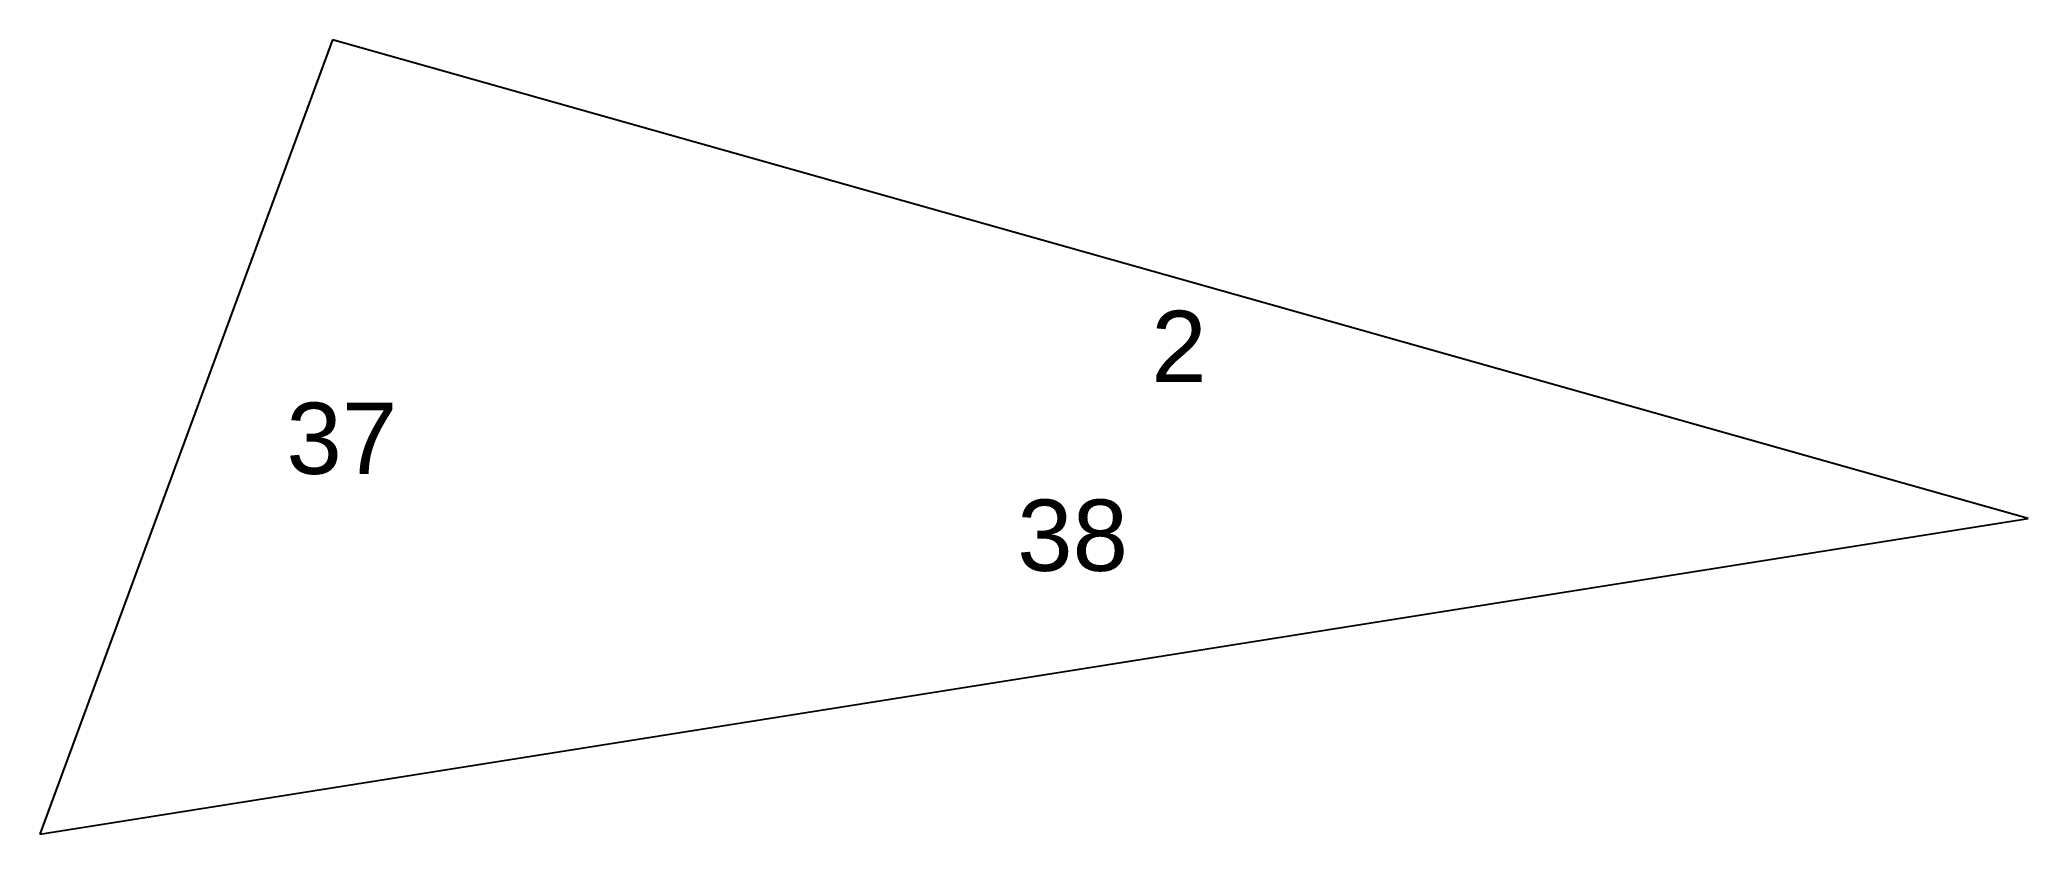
# Model space of a CAD drawing. Extents: x -26.3 to 1.5, y -242.4 to -231.3.
import ezdxf

# ---------------------------------------------------------------- set-up
doc = ezdxf.new("R2010")
doc.units = 0
doc.styles.get("Standard").update_dxf_attribs({"font": 'arial.ttf'})

msp = doc.modelspace()

# ---------------------------------------------------------------- linework, layer by layer
at = {"color": 0}
for p, q in [((-22.237, -231.264), (-26.34, -242.411)), ((1.543, -237.982), (-22.237, -231.264)), ((-26.34, -242.411), (1.543, -237.982))]:
    msp.add_line(p, q, dxfattribs=at)

# ---------------------------------------------------------------- texts
for s, p in [('2', (-10.754, -236.067)), ('37', (-22.881, -237.356)), ('38', (-12.634, -238.716))]:
    msp.add_text(s, height=1).set_placement(p)

doc.saveas('drawing.dxf')
